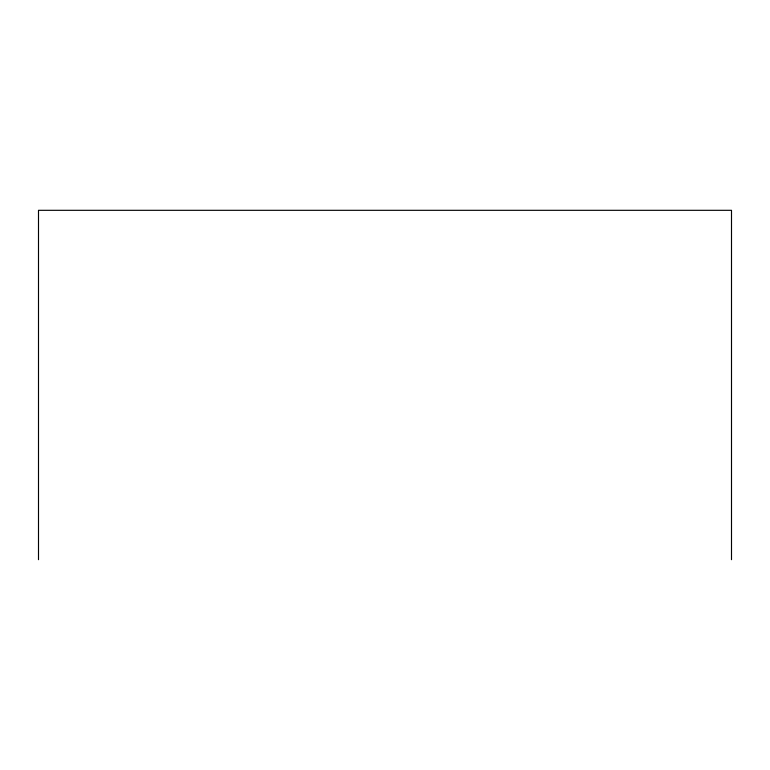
<?xml version="1.0" encoding="UTF-8"?>
<svg xmlns="http://www.w3.org/2000/svg" width="770" height="770" viewBox="0 0 770 770"><rect width="100%" height="100%" fill="white"/><g stroke="black" fill="none" stroke-linecap="round" stroke-linejoin="round"><path stroke-width="1.16" d="M731.5 559.684L731.5 210.316L38.5 210.316L38.5 559.684"/></g></svg>
